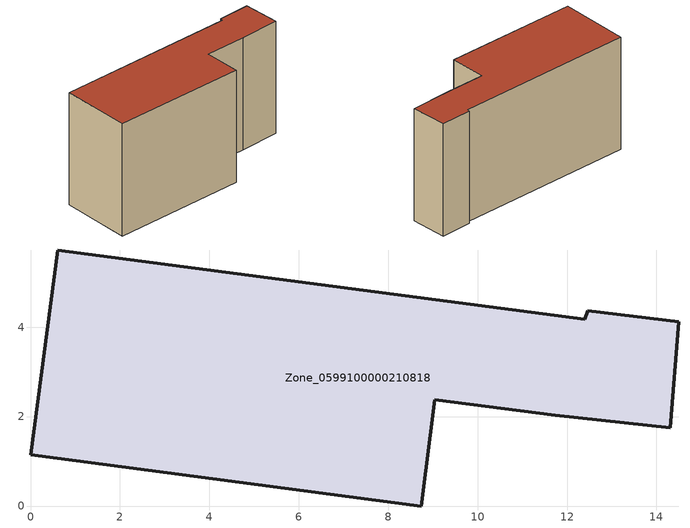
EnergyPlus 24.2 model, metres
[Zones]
Zone_0599100000210818
 floor ground (C_G): 12.4,4.18 12.46,4.37 14.5,4.12 14.31,1.75 11.74,2.03 9.04,2.38 8.73,0 0,1.15 0.61,5.73 z0
 wall outside (C_F): 9.04,2.38 11.74,2.03 14.31,1.75 14.5,4.12 12.46,4.37 12.4,4.18 0.61,5.73 0,1.15 8.73,0 9.04,2.38 z0:7.6
 roof outside (C_R): 12.46,4.37 12.4,4.18 0.61,5.73 0,1.15 8.73,0 9.04,2.38 11.74,2.03 14.31,1.75 14.5,4.12 z7.6
[BUILDING]
Pand.0599100000210818: North Axis=0; Terrain=City; Loads Convergence Tolerance Value=0.04; Temperature Convergence Tolerance Value=0.4; Solar Distribution=FullExterior; Maximum Number of Warmup Days=25; Minimum Number of Warmup Days=1
[Site:Location]
Rotterdam.The.Hague.AP_ZH_NLD Design_Conditions: Latitude=51.96; Longitude=4.45; Time Zone=1; Elevation=-4.5
[SITE:GROUNDTEMPERATURE:BUILDINGSURFACE]
18, 18, 18, 18, 18, 18, 18, 18, 18, 18, 18, 18
[MATERIAL] Thermal Absorptance=0.9; Solar Absorptance=0.7; Visible Absorptance=0.7
Name | Roughness | Thickness | Conductivity | Density | Specific Heat
G.TI.1946 | MediumSmooth | 0.15 | 1 | 540 | 1210
F.TI.1946 | Rough | 0.3 | 0.857143 | 1920 | 840
R.TI.1946 | MediumRough | 0.2 | 0.1 | 1500 | 1000
[CONSTRUCTION]
C_G: G.TI.1946
C_F: F.TI.1946
C_R: R.TI.1946
[ZONE]
Zone_0599100000210818: Type=1; Multiplier=1; Ceiling Height=Autocalculate; Volume=Autocalculate; Floor Area=autocalculate; Part of Total Floor Area=Yes
[ZONEINFILTRATION:DESIGNFLOWRATE]
Infil_Zone_0599100000210818: Zone or ZoneList or Space or SpaceList=Zone_0599100000210818; Schedule=AlwaysOn; Design Flow Rate Calculation Method=Flow/Area; Flow Rate per Floor Area=0.003; Constant Term Coefficient=1; Temperature Term Coefficient=0; Velocity Term Coefficient=0; Velocity Squared Term Coefficient=0
[HVACTEMPLATE:ZONE:IDEALLOADSAIRSYSTEM]
Zone_0599100000210818: Maximum Heating Supply Air Temperature=50; Minimum Cooling Supply Air Temperature=13; Maximum Heating Supply Air Humidity Ratio=0.0156; Minimum Cooling Supply Air Humidity Ratio=0.0077; Heating Limit=NoLimit; Cooling Limit=NoLimit; Dehumidification Control Type=ConstantSensibleHeatRatio; Cooling Sensible Heat Ratio=0.7; Dehumidification Setpoint=60; Humidification Control Type=None; Humidification Setpoint=30; Outdoor Air Method=None; Outdoor Air Flow Rate per Person=0.00944; Outdoor Air Flow Rate per Zone Floor Area=0; Outdoor Air Flow Rate per Zone=0; Demand Controlled Ventilation Type=None; Outdoor Air Economizer Type=NoEconomizer; Heat Recovery Type=None; Sensible Heat Recovery Effectiveness=0.7; Latent Heat Recovery Effectiveness=0.65
[ZONECONTROL:THERMOSTAT]
ThermostatControl_Zone_0599100000210818: Zone or ZoneList=Zone_0599100000210818; Control Type Schedule=DualSetpointControlType; Control 1=Thermostat_Zone_0599100000210818; Temperature Difference Between Cutout And Setpoint=0
[THERMOSTATSETPOINT:DUALSETPOINT]
Thermostat_Zone_0599100000210818: Heating Setpoint Temperature Schedule=HeatingSetpoint_Zone_0599100000210818; Cooling Setpoint Temperature Schedule=CoolingSetpoint_Zone_0599100000210818
[SCHEDULE:COMPACT]
HeatingSetpoint_Zone_0599100000210818: Through: 12/31, For: AllDays, Until: 24:00, 21
CoolingSetpoint_Zone_0599100000210818: Through: 12/31, For: AllDays, Until: 24:00, 24
DualSetpointControlType: Through: 12/31, For: AllDays, Until: 24:00, 4
AlwaysOn: Through: 12/31, For: AllDays, Until: 24:00, 1
